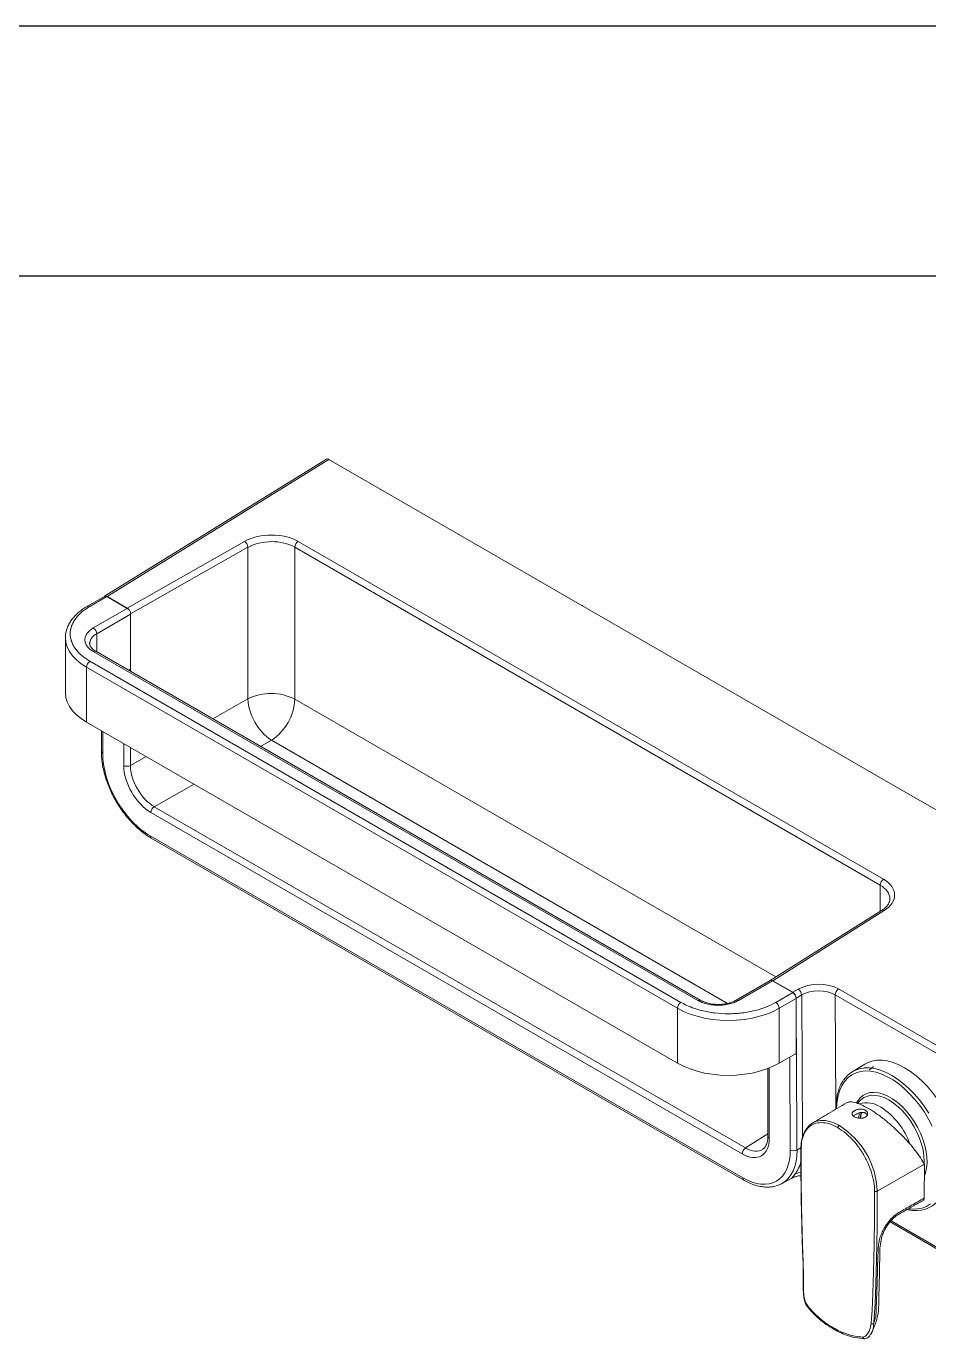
# Model space of a CAD drawing. Extents: x 14808 to 20058, y -13198 to -11680.
# Drawn here: x 16251.6 to 16345.6, y -11816.8 to -11680.2 of the extents above; entities that cross this region are included whole.
import ezdxf

# ---------------------------------------------------------------- set-up
doc = ezdxf.new("R2010")
doc.units = 0
doc.header["$LTSCALE"] = 7
doc.header["$MEASUREMENT"] = 0
doc.layers.get('0').update_dxf_attribs({"color": 2, "linetype": 'CONTINUOUS'})
doc.layers.add('TXT', color=4, linetype='CONTINUOUS')

# ---------------------------------------------------------------- blocks, each defined once
blk = doc.blocks.new('BORDER')
blk.add_line((1, 1), (0, 1))

msp = doc.modelspace()

# ---------------------------------------------------------------- linework, layer by layer
at = {"color": 2, "linetype": 'Continuous', "lineweight": 15}
msp.add_line((15647.56, -11680.18), (16487.56, -11680.18), dxfattribs=at)
at = {"color": 7, "linetype": 'Continuous', "lineweight": 15}
for p, q in [((16282.88, -11725.25), (16259.78, -11739.53)), ((16283.14, -11725.27), (16260.03, -11739.55)), ((16342.79, -11759.71), (16283.14, -11725.27)), ((16262.12, -11740.76), (16274.35, -11733.82)), ((16274.7, -11734.43), (16262.49, -11741.36)), ((16274.7, -11750.21), (16274.7, -11734.43)), ((16340.51, -11769.59), (16279.58, -11734.42)), ((16279.58, -11734.42), (16279.58, -11750.25)), ((16279.93, -11733.81), (16340.86, -11768.98)), ((16259.77, -11739.54), (16258, -11740.56)), ((16260.02, -11739.56), (16258.25, -11740.58)), ((16262.14, -11740.79), (16260.02, -11739.56)), ((16260.03, -11739.55), (16262.12, -11740.76)), ((16258.6, -11742.83), (16262.14, -11740.79)), ((16309.11, -11740.26), (16309.1, -11740.26)), ((16309.53, -11740.5), (16309.5, -11740.47)), ((16262.49, -11741.4), (16258.96, -11743.44)), ((16262.49, -11747.12), (16262.49, -11741.4)), ((16255.7, -11743.85), (16255.7, -11743.8)), ((16255.7, -11743.85), (16255.7, -11749.56)), ((16258.96, -11743.44), (16258.96, -11745.31)), ((16258.6, -11745.28), (16321.54, -11781.61)), ((16321.79, -11781.58), (16258.85, -11745.25)), ((16258.25, -11746.3), (16319.77, -11781.81)), ((16319.42, -11782.42), (16257.9, -11746.91)), ((16257.9, -11746.91), (16257.9, -11752.63)), ((16262.29, -11747.23), (16262.49, -11747.12)), ((16262.48, -11747.13), (16262.47, -11747.13)), ((16262.47, -11747.13), (16262.47, -11747.34)), ((16271.04, -11752.29), (16274.7, -11750.21)), ((16279.58, -11750.25), (16329.67, -11779.16)), ((16257.9, -11752.63), (16319.42, -11788.14)), ((16259.45, -11753.52), (16259.44, -11755.65)), ((16259.6, -11753.61), (16259.58, -11755.86)), ((16261.77, -11757.15), (16261.77, -11754.86)), ((16277.15, -11754.51), (16276.01, -11755.16)), ((16324.62, -11781.92), (16277.15, -11754.51)), ((16262.47, -11755.26), (16262.47, -11757.15)), ((16262.47, -11757.15), (16264.12, -11756.22)), ((16269.09, -11759.09), (16264.94, -11761.44)), ((16375.05, -11778.33), (16342.79, -11759.71)), ((16264.94, -11761.44), (16326.5, -11796.97)), ((16326.15, -11797.58), (16264.6, -11762.04)), ((16264.53, -11764.47), (16326.21, -11800.08)), ((16264.64, -11764.7), (16326.32, -11800.31)), ((16340.51, -11772.34), (16340.51, -11769.59)), ((16340.67, -11772.24), (16329.08, -11779.53)), ((16340.93, -11772.26), (16329.33, -11779.56)), ((16329.06, -11779.54), (16325.53, -11781.58)), ((16329.31, -11779.57), (16325.78, -11781.61)), ((16331.44, -11780.79), (16329.31, -11779.57)), ((16329.33, -11779.56), (16331.42, -11780.76)), ((16329.67, -11781.81), (16331.44, -11780.79)), ((16331.42, -11780.76), (16331.99, -11780.43)), ((16336.2, -11780.41), (16365.04, -11797.06)), ((16331.79, -11781.4), (16330.02, -11782.42)), ((16332.35, -11781.04), (16331.79, -11781.36)), ((16331.79, -11781.4), (16331.79, -11787.12)), ((16332.43, -11795.88), (16332.35, -11781.04)), ((16364.69, -11797.67), (16335.85, -11781.02)), ((16335.85, -11781.02), (16335.92, -11792.64)), ((16319.42, -11782.42), (16319.42, -11788.14)), ((16330.02, -11782.42), (16330.02, -11788.14)), ((16331.79, -11783.9), (16331.81, -11787.15)), ((16330.02, -11788.14), (16331.79, -11787.12)), ((16331.16, -11797.18), (16331.1, -11787.52)), ((16331.77, -11787.13), (16331.81, -11787.15)), ((16331.8, -11787.15), (16331.86, -11797.18)), ((16331.81, -11787.15), (16331.8, -11787.15)), ((16328.83, -11788.7), (16328.83, -11795.74)), ((16328.98, -11788.64), (16328.98, -11795.95)), ((16338.93, -11788.24), (16337.62, -11789.03)), ((16338.38, -11792.08), (16338.16, -11792.34)), ((16338.56, -11793.45), (16338.58, -11793.27)), ((16326.5, -11796.97), (16328.83, -11795.5)), ((16331.86, -11797.18), (16332.26, -11796.97)), ((16340.22, -11801.45), (16345.12, -11798.67)), ((16345.12, -11798.67), (16345.1, -11802.2)), ((16330.24, -11800.7), (16331.33, -11800.11)), ((16341.55, -11804.67), (16348.5, -11808.68)), ((16341.65, -11804.56), (16348.49, -11808.5))]:
    msp.add_line(p, q, dxfattribs=at)
at = {"color": 7, "linetype": 'Continuous', "lineweight": 15, "flags": 128}
for points in [[(16257.9, -11746.91), (16257.34, -11746.55), (16256.85, -11746.15), (16256.44, -11745.73), (16256.12, -11745.28), (16255.89, -11744.81), (16255.75, -11744.33), (16255.7, -11743.85)], [(16255.7, -11749.56), (16255.75, -11750.05), (16255.89, -11750.53), (16256.12, -11750.99), (16256.44, -11751.44), (16256.85, -11751.87), (16257.34, -11752.26), (16257.9, -11752.63)], [(16330.02, -11782.42), (16329.39, -11782.75), (16328.71, -11783.03), (16327.97, -11783.26), (16327.2, -11783.45), (16326.39, -11783.58), (16325.56, -11783.66), (16324.72, -11783.69), (16323.88, -11783.66), (16323.05, -11783.58), (16322.24, -11783.45), (16321.46, -11783.26), (16320.73, -11783.03), (16320.04, -11782.75), (16319.42, -11782.42)], [(16319.42, -11788.14), (16320.04, -11788.46), (16320.73, -11788.74), (16321.46, -11788.98), (16322.24, -11789.17), (16323.05, -11789.3), (16323.88, -11789.38), (16324.72, -11789.41), (16325.56, -11789.38), (16326.39, -11789.3), (16327.2, -11789.17), (16327.97, -11788.98), (16328.71, -11788.74), (16329.39, -11788.46), (16330.02, -11788.14)], [(16345.94, -11794.7), (16345.55, -11793.96), (16345.12, -11793.24), (16344.64, -11792.56), (16344.13, -11791.92), (16343.59, -11791.32), (16343.03, -11790.78), (16342.45, -11790.3), (16341.86, -11789.89), (16341.26, -11789.55), (16340.68, -11789.28), (16340.1, -11789.09), (16339.53, -11788.98), (16338.99, -11788.95), (16338.48, -11789.01), (16338.01, -11789.14), (16337.57, -11789.35), (16337.18, -11789.64), (16336.84, -11790.01), (16336.55, -11790.44), (16336.32, -11790.94), (16336.15, -11791.49), (16336.04, -11792.1), (16335.99, -11792.76), (16335.99, -11792.85)], [(16338.78, -11788.65), (16338.86, -11788.64), (16339.4, -11788.63), (16339.96, -11788.71), (16340.54, -11788.86), (16341.13, -11789.1), (16341.74, -11789.41), (16342.34, -11789.79), (16342.93, -11790.24), (16343.51, -11790.76), (16344.07, -11791.33), (16344.61, -11791.96), (16345.11, -11792.63), (16345.58, -11793.33)], [(16338.93, -11788.24), (16339.2, -11788.1), (16339.67, -11787.93), (16340.18, -11787.84), (16340.72, -11787.83), (16341.28, -11787.91), (16341.86, -11788.07), (16342.46, -11788.3), (16343.06, -11788.61)], [(16343.06, -11788.61), (16343.67, -11789), (16344.26, -11789.45), (16344.85, -11789.97), (16345.41, -11790.54), (16345.95, -11791.17), (16346.46, -11791.84), (16346.93, -11792.55), (16347.35, -11793.29), (16347.73, -11794.06), (16348.06, -11794.83), (16348.34, -11795.61), (16348.55, -11796.39), (16348.71, -11797.15), (16348.8, -11797.89), (16348.84, -11798.61), (16348.8, -11799.29), (16348.71, -11799.92), (16348.55, -11800.51), (16348.34, -11801.03), (16348.06, -11801.5), (16347.73, -11801.89), (16347.35, -11802.21), (16347.09, -11802.37)], [(16338.06, -11792.29), (16338.15, -11792.12), (16338.41, -11791.78), (16338.71, -11791.51), (16339.07, -11791.32), (16339.46, -11791.21), (16339.89, -11791.18), (16340.35, -11791.23), (16340.83, -11791.36), (16341.31, -11791.57), (16341.81, -11791.85), (16342.3, -11792.21), (16342.77, -11792.63), (16343.23, -11793.11), (16343.66, -11793.63), (16344.06, -11794.2), (16344.41, -11794.8), (16344.72, -11795.42), (16344.97, -11796.06), (16345.17, -11796.7), (16345.31, -11797.32), (16345.39, -11797.93), (16345.41, -11798.51), (16345.36, -11799.05), (16345.25, -11799.54), (16345.13, -11799.88)], [(16341.43, -11791.97), (16340.95, -11791.73), (16340.48, -11791.57), (16340.02, -11791.49), (16339.59, -11791.48), (16339.19, -11791.56), (16338.83, -11791.72), (16338.51, -11791.95), (16338.38, -11792.08)], [(16345.09, -11798.79), (16345.11, -11798.34), (16345.08, -11797.77), (16344.98, -11797.17), (16344.83, -11796.56), (16344.61, -11795.94), (16344.35, -11795.32), (16344.03, -11794.72), (16343.67, -11794.14), (16343.27, -11793.6), (16342.84, -11793.11), (16342.38, -11792.67), (16341.91, -11792.29), (16341.43, -11791.97)], [(16336.29, -11794.64), (16335.77, -11794.38), (16335.27, -11794.2), (16334.78, -11794.11), (16334.32, -11794.11), (16333.89, -11794.19), (16333.5, -11794.36), (16333.17, -11794.61), (16332.88, -11794.94), (16332.87, -11794.96)], [(16338.29, -11793.85), (16338.35, -11793.37), (16338.37, -11793.28)], [(16332.25, -11799.49), (16332.02, -11799.54), (16331.65, -11799.69)], [(16343.53, -11803.3), (16343.86, -11803.33), (16344.39, -11803.32), (16344.88, -11803.23), (16345.34, -11803.05), (16345.75, -11802.8)]]:
    msp.add_lwpolyline(points, dxfattribs=at)
at = {"color": 7, "linetype": 'Continuous', "lineweight": 15}
for centre, radius, start, end in [((16273.9, -11734.48), 0.799, 3.4643, 55.9521), ((16280.35, -11734.45), 0.77, 123.2297, 177.3477), ((16259.87, -11739.77), 0.251, 54.3824, 114.3071), ((16258.1, -11740.79), 0.252, 54.4398, 113.6507), ((16261.73, -11741.43), 0.768, 2.6055, 57.3945), ((16259.45, -11744.57), 1.23, 113.6636, 175.3447), ((16258.19, -11743.48), 0.768, 2.6055, 57.3945), ((16258.75, -11745.48), 0.251, 65.6929, 125.6176), ((16258.66, -11746.95), 0.768, 122.6055, 177.3945), ((16277.1, -11755.02), 5.38, 62.5488, 116.5853), ((16280.26, -11749.89), 5.57, 183.3317, 236.0847), ((16274.22, -11750.01), 5.37, 303.1002, 357.4771), ((16259.69, -11755.63), 0.249, 184.6987, 245.8191), ((16262.12, -11756.46), 0.771, 242.6784, 296.4556), ((16265.37, -11762.08), 0.77, 123.2297, 177.3477), ((16264.78, -11764.5), 0.247, 173.763, 234.9248), ((16341.28, -11769.63), 0.77, 123.2297, 177.3477), ((16340.79, -11772.46), 0.247, 54.0328, 117.7921), ((16329.17, -11779.77), 0.251, 54.3824, 114.3071), ((16331.02, -11781.44), 0.768, 2.6055, 57.3945), ((16331.55, -11781.09), 0.794, 3.7652, 56.4658), ((16336.62, -11781.06), 0.77, 123.2297, 177.3477), ((16320.18, -11782.46), 0.768, 122.6055, 177.3945), ((16321.68, -11781.8), 0.239, 63.2155, 127.3359), ((16325.63, -11781.8), 0.239, 52.6464, 116.9639), ((16329.25, -11782.46), 0.768, 2.6055, 57.3945), ((16339.09, -11791.47), 2.84, 96.4313, 146.8129), ((16339.13, -11794.8), 2.54, 54.8917, 107.9177), ((16336.52, -11799.06), 7.53, 19.2947, 57.2845), ((16342.08, -11794.01), 3.61, 167.9322, 177.7843), ((16329.07, -11795.73), 0.24, 184.1645, 247.1557), ((16331.68, -11801.84), 8.55, 2.6055, 57.3945), ((16326.92, -11797.62), 0.77, 123.2297, 177.3477), ((16331.51, -11796.49), 0.775, 243.0675, 296.822), ((16332.51, -11802.28), 2.46, 95.5098, 118.7327), ((16326.46, -11800.11), 0.247, 173.7657, 234.896), ((16344.37, -11800.62), 2.85, 272.4902, 323.2071)]:
    msp.add_arc(centre, radius, start, end, dxfattribs=at)
for centre, major_axis, ratio, start_param, end_param in [((16283.14, -11725.68), (-0.25, 0.433), 0.577207, 5.498022, 6.300574), ((16277.1, -11735.5), (4, 0.06), 0.587275, 0.776363, 2.320979), ((16277.11, -11735.9), (3.5, 0.06), 0.588686, 0.775021, 2.319637), ((16260.03, -11739.96), (-0.25, 0.433), 0.577207, 5.498022, 6.392209), ((16262.12, -11741.16), (-0.25, 0.433), 0.577645, 4.673341, 5.497449), ((16264.53, -11758.76), (-3.5, 6.06), 0.577559, 0.778648, 2.35612), ((16264.6, -11758.78), (-2, 3.46), 0.577645, 0.785517, 2.355857), ((16264.95, -11758.57), (-1.75, 3.03), 0.581318, 0.784829, 2.355169), ((16338.04, -11771.08), (3.5, 0.06), 0.588686, 6.275769, 7.058206), ((16338.03, -11770.67), (4, 0.06), 0.587275, 5.514932, 7.059548), ((16329.33, -11779.96), (-0.25, 0.433), 0.577118, 5.497907, 6.304994), ((16331.42, -11781.17), (-0.25, 0.433), 0.577556, 4.603532, 5.497719), ((16334.08, -11781.68), (3, 0.05), 0.587347, 0.776447, 2.32979), ((16334.08, -11782.08), (2.5, 0.04), 0.590159, 0.775284, 2.328628), ((16331.46, -11786.95), (0.5, 0.008), 0.587347, 5.007936, 5.471383), ((16341.65, -11796.09), (-2.23, 3.95), 0.579697, 0.497237, 0.687745), ((16326.15, -11794.31), (-2, 3.47), 0.577118, 2.356314, 3.926653), ((16326.21, -11794.36), (-3.5, 6.06), 0.577204, 2.356427, 3.933899), ((16326.5, -11794.11), (-1.74, 3.04), 0.576313, 2.359362, 3.176105), ((16326.57, -11794.16), (-3.74, 6.5), 0.577222, 3.125249, 3.935066), ((16327.11, -11793.87), (-3.82, 6.46), 0.577071, 3.362484, 3.67511), ((16326.57, -11794.16), (-3.74, 6.5), 0.577222, 3.102859, 3.125249)]:
    msp.add_ellipse(centre, major_axis=major_axis, ratio=ratio, start_param=start_param, end_param=end_param, dxfattribs=at)
for points, knots in [([(16258, -11740.56), (16257.97, -11740.58), (16257.76, -11740.69), (16257.44, -11740.91), (16257.03, -11741.23), (16256.68, -11741.57), (16256.37, -11741.94), (16256.11, -11742.33), (16255.91, -11742.75), (16255.77, -11743.18), (16255.7, -11743.53), (16255.71, -11743.74), (16255.71, -11743.79)], [0, 0, 0, 0, 0.027072, 0.140257, 0.254242, 0.36891, 0.484224, 0.60023, 0.717117, 0.835338, 0.955729, 1, 1, 1, 1]), ([(16258.25, -11740.58), (16258.06, -11740.7), (16257.66, -11740.95), (16257.17, -11741.37), (16256.79, -11741.8), (16256.52, -11742.22), (16256.27, -11742.75), (16256.18, -11743.3), (16256.22, -11743.86), (16256.34, -11744.27), (16256.52, -11744.67), (16256.84, -11745.16), (16257.38, -11745.74), (16257.96, -11746.11), (16258.25, -11746.3)], [0, 0, 0, 0, 0.077656, 0.157721, 0.240041, 0.304387, 0.368745, 0.500012, 0.565727, 0.631454, 0.6958, 0.760158, 0.883566, 1, 1, 1, 1]), ([(16258.6, -11745.28), (16258.48, -11745.2), (16258.23, -11745.04), (16257.95, -11744.74), (16257.77, -11744.41), (16257.7, -11744.05), (16257.77, -11743.7), (16257.95, -11743.37), (16258.23, -11743.07), (16258.48, -11742.91), (16258.6, -11742.83)], [0, 0, 0, 0, 0.116516, 0.240011, 0.368641, 0.5, 0.631359, 0.759989, 0.883484, 1, 1, 1, 1]), ([(16258.86, -11745.25), (16258.83, -11745.24), (16258.73, -11745.18), (16258.58, -11745.07), (16258.43, -11744.93), (16258.32, -11744.79), (16258.25, -11744.64), (16258.22, -11744.54), (16258.23, -11744.48), (16258.23, -11744.46)], [0, 0, 0, 0, 0.056663, 0.221488, 0.387813, 0.557566, 0.736003, 0.935269, 1, 1, 1, 1]), ([(16259.44, -11755.65), (16259.44, -11755.77), (16259.44, -11756.1), (16259.49, -11756.67), (16259.6, -11757.36), (16259.77, -11758.06), (16260, -11758.77), (16260.27, -11759.47), (16260.59, -11760.17), (16260.96, -11760.84), (16261.36, -11761.5), (16261.8, -11762.12), (16262.28, -11762.71), (16262.78, -11763.25), (16263.3, -11763.75), (16263.85, -11764.19), (16264.29, -11764.5), (16264.56, -11764.65), (16264.64, -11764.7)], [0, 0, 0, 0, 0.0356, 0.102707, 0.169744, 0.236691, 0.303545, 0.370317, 0.437032, 0.503715, 0.570395, 0.637096, 0.703844, 0.770669, 0.837601, 0.904664, 0.971876, 1, 1, 1, 1]), ([(16341.53, -11771.03), (16341.53, -11771.05), (16341.54, -11771.15), (16341.5, -11771.32), (16341.38, -11771.58), (16341.2, -11771.82), (16340.96, -11772.05), (16340.76, -11772.18), (16340.67, -11772.24)], [0, 0, 0, 0, 0.038701, 0.264088, 0.452793, 0.65404, 0.846988, 1, 1, 1, 1]), ([(16319.77, -11781.81), (16319.98, -11781.92), (16320.4, -11782.15), (16321.13, -11782.44), (16321.87, -11782.66), (16322.6, -11782.81), (16323.52, -11782.95), (16324.48, -11783.01), (16325.44, -11782.98), (16326.15, -11782.92), (16326.84, -11782.81), (16327.7, -11782.62), (16328.7, -11782.32), (16329.35, -11781.98), (16329.67, -11781.81)], [0, 0, 0, 0, 0.077656, 0.157721, 0.240041, 0.304387, 0.368745, 0.500012, 0.565727, 0.631454, 0.6958, 0.760158, 0.883566, 1, 1, 1, 1]), ([(16325.78, -11781.61), (16325.64, -11781.68), (16325.36, -11781.82), (16324.85, -11781.98), (16324.27, -11782.09), (16323.66, -11782.13), (16323.04, -11782.09), (16322.47, -11781.98), (16321.95, -11781.82), (16321.67, -11781.68), (16321.54, -11781.61)], [0, 0, 0, 0, 0.116516, 0.240011, 0.368641, 0.5, 0.631359, 0.759989, 0.883484, 1, 1, 1, 1]), ([(16323.66, -11782.02), (16323.51, -11782.02), (16323.3, -11782.01), (16322.99, -11781.98), (16322.74, -11781.93), (16322.46, -11781.86), (16322.19, -11781.77), (16321.96, -11781.68), (16321.84, -11781.61), (16321.79, -11781.58)], [0, 0, 0, 0, 0.212883, 0.299462, 0.441634, 0.586889, 0.739961, 0.896436, 1, 1, 1, 1]), ([(16325.52, -11781.58), (16325.47, -11781.61), (16325.33, -11781.69), (16325.07, -11781.8), (16324.77, -11781.89), (16324.49, -11781.95), (16324.21, -11781.99), (16323.94, -11782.02), (16323.75, -11782.02), (16323.66, -11782.02)], [0, 0, 0, 0, 0.119556, 0.294254, 0.460605, 0.614008, 0.730729, 0.863116, 1, 1, 1, 1]), ([(16339.83, -11788.5), (16339.79, -11788.53), (16339.67, -11788.62), (16339.52, -11788.73), (16339.41, -11788.82), (16339.38, -11788.84)], [0, 0, 0, 0, 0.27859, 0.767959, 1, 1, 1, 1]), ([(16336.66, -11789.97), (16336.58, -11790.1), (16336.41, -11790.37), (16336.21, -11790.86), (16336.05, -11791.42), (16335.95, -11792.02), (16335.91, -11792.52), (16335.92, -11792.83), (16335.92, -11792.92)], [0, 0, 0, 0, 0.168793, 0.356505, 0.545484, 0.735372, 0.925784, 1, 1, 1, 1]), ([(16337.02, -11792.27), (16336.39, -11792.64), (16335.22, -11793.34), (16334.04, -11794.04), (16333.48, -11794.38)], [0, 0, 0, 0, 0.529191, 1, 1, 1, 1]), ([(16345.12, -11798.67), (16344.99, -11798.45), (16344.74, -11797.99), (16344.18, -11797.22), (16343.52, -11796.42), (16342.76, -11795.61), (16341.92, -11794.81), (16341.04, -11794.05), (16340.14, -11793.38), (16339.28, -11792.83), (16338.5, -11792.43), (16337.84, -11792.2), (16337.33, -11792.14), (16337.12, -11792.23), (16337.03, -11792.27)], [0, 0, 0, 0, 0.0841695, 0.1683369, 0.2524961, 0.336645, 0.4207767, 0.5048924, 0.5889942, 0.6730868, 0.7571794, 0.8412812, 0.9253969, 1, 1, 1, 1]), ([(16337.83, -11793.72), (16337.8, -11793.7), (16337.74, -11793.66), (16337.67, -11793.6), (16337.62, -11793.53), (16337.6, -11793.46), (16337.59, -11793.39), (16337.61, -11793.32), (16337.65, -11793.25), (16337.71, -11793.18), (16337.8, -11793.12), (16337.9, -11793.06), (16338.01, -11793.01), (16338.13, -11792.97), (16338.26, -11792.94), (16338.4, -11792.93), (16338.54, -11792.92), (16338.67, -11792.94), (16338.8, -11792.96), (16338.91, -11793), (16339.01, -11793.06), (16339.09, -11793.12), (16339.16, -11793.2), (16339.2, -11793.28), (16339.22, -11793.36), (16339.22, -11793.45), (16339.19, -11793.54), (16339.14, -11793.62), (16339.08, -11793.7), (16338.99, -11793.76), (16338.88, -11793.81), (16338.77, -11793.85), (16338.64, -11793.87), (16338.51, -11793.88), (16338.37, -11793.88), (16338.23, -11793.86), (16338.1, -11793.83), (16337.96, -11793.79), (16337.88, -11793.75), (16337.83, -11793.72)], [0, 0, 0, 0, 0.026299, 0.053366, 0.079664, 0.106717, 0.133161, 0.160368, 0.186884, 0.21418, 0.240499, 0.267592, 0.29375, 0.32066, 0.346968, 0.374025, 0.400589, 0.427924, 0.454459, 0.48178, 0.508023, 0.535035, 0.561147, 0.588004, 0.614334, 0.641412, 0.667993, 0.695348, 0.721857, 0.74915, 0.775387, 0.802389, 0.828566, 0.855491, 0.881881, 0.909028, 0.935554, 0.962857, 1, 1, 1, 1]), ([(16332.28, -11797.07), (16332.3, -11796.76), (16332.34, -11796.13), (16332.62, -11795.37), (16333.06, -11794.78), (16333.65, -11794.41), (16334.39, -11794.29), (16335.22, -11794.41), (16335.81, -11794.7), (16336.1, -11794.85)], [0, 0, 0, 0, 0.140013, 0.280029, 0.420043, 0.560055, 0.706709, 0.853366, 1, 1, 1, 1]), ([(16339.18, -11793.58), (16339.17, -11793.55), (16339.15, -11793.49), (16339.08, -11793.42), (16339, -11793.35), (16338.9, -11793.3), (16338.79, -11793.27), (16338.68, -11793.26), (16338.56, -11793.27), (16338.43, -11793.28), (16338.3, -11793.32), (16338.17, -11793.37), (16338.04, -11793.44), (16337.92, -11793.52), (16337.83, -11793.59), (16337.79, -11793.64), (16337.78, -11793.65)], [0, 0, 0, 0, 0.059877, 0.134996, 0.212668, 0.282141, 0.353676, 0.422616, 0.493344, 0.566494, 0.641457, 0.720679, 0.801987, 0.884993, 0.970467, 1, 1, 1, 1]), ([(16338.57, -11793.27), (16338.52, -11793.41), (16338.46, -11793.6), (16338.46, -11793.83), (16338.47, -11793.88)], [0, 0, 0, 0, 0.7868009, 1, 1, 1, 1]), ([(16328.83, -11795.74), (16328.83, -11795.81), (16328.83, -11796.01), (16328.78, -11796.31), (16328.69, -11796.61), (16328.57, -11796.85), (16328.43, -11797.02), (16328.33, -11797.08), (16328.29, -11797.11)], [0, 0, 0, 0, 0.099151, 0.288335, 0.477257, 0.667527, 0.863299, 1, 1, 1, 1]), ([(16332.93, -11794.9), (16332.88, -11794.94), (16332.71, -11795.13), (16332.5, -11795.59), (16332.3, -11796.25), (16332.27, -11796.75), (16332.25, -11797.01)], [0, 0, 0, 0, 0.096906, 0.398693, 0.699807, 1, 1, 1, 1]), ([(16336.29, -11794.64), (16336.27, -11794.64), (16336.24, -11794.66), (16336.19, -11794.7), (16336.14, -11794.75), (16336.11, -11794.81), (16336.11, -11794.83), (16336.1, -11794.85)], [0, 0, 0, 0, 0.166238, 0.427684, 0.71066, 0.851396, 1, 1, 1, 1]), ([(16339.94, -11801.49), (16339.93, -11801.16), (16339.89, -11800.49), (16339.6, -11799.4), (16339.16, -11798.31), (16338.56, -11797.25), (16337.83, -11796.27), (16336.99, -11795.43), (16336.4, -11795.04), (16336.1, -11794.85)], [0, 0, 0, 0, 0.140013, 0.280029, 0.420043, 0.560055, 0.706709, 0.853366, 1, 1, 1, 1]), ([(16332.35, -11796.91), (16332.33, -11796.92), (16332.29, -11796.95), (16332.25, -11797), (16332.25, -11797.04), (16332.27, -11797.06), (16332.28, -11797.07)], [0, 0, 0, 0, 0.318621, 0.59279, 0.790291, 1, 1, 1, 1]), ([(16332.25, -11797.01), (16332.26, -11797.44), (16332.26, -11798.27), (16332.27, -11799.45), (16332.28, -11800.49), (16332.29, -11801.39), (16332.3, -11802.14), (16332.31, -11802.78), (16332.32, -11803.39), (16332.34, -11804.07), (16332.36, -11804.89), (16332.38, -11805.86), (16332.42, -11806.96), (16332.46, -11808.22), (16332.52, -11809.61), (16332.52, -11810.62), (16332.52, -11811.15)], [0, 0, 0, 0, 0.094165, 0.178253, 0.252265, 0.3162, 0.370059, 0.413842, 0.452488, 0.500343, 0.558321, 0.626422, 0.704646, 0.792992, 0.891463, 1, 1, 1, 1]), ([(16332.54, -11811.21), (16332.54, -11810.6), (16332.53, -11809.39), (16332.45, -11807.62), (16332.4, -11805.85), (16332.34, -11803.49), (16332.29, -11800.56), (16332.29, -11798.23), (16332.28, -11797.07)], [0, 0, 0, 0, 0.124945, 0.249953, 0.374962, 0.49997, 0.749985, 1, 1, 1, 1]), ([(16331.32, -11800.11), (16331.32, -11800.11), (16331.33, -11800.1), (16331.36, -11800.06), (16331.43, -11799.97), (16331.52, -11799.85), (16331.6, -11799.75), (16331.63, -11799.71), (16331.65, -11799.69)], [0, 0, 0, 0, 0.179299, 0.360312, 0.600362, 0.846535, 0.923132, 1, 1, 1, 1]), ([(16331.34, -11800.12), (16331.36, -11800.11), (16331.47, -11800.05), (16331.72, -11799.95), (16332.01, -11799.87), (16332.2, -11799.86), (16332.27, -11799.86)], [0, 0, 0, 0, 0.07276, 0.421213, 0.800353, 1, 1, 1, 1]), ([(16326.32, -11800.31), (16326.42, -11800.36), (16326.7, -11800.52), (16327.18, -11800.74), (16327.74, -11800.92), (16328.3, -11801.03), (16328.83, -11801.06), (16329.34, -11801.01), (16329.78, -11800.91), (16330.03, -11800.79), (16330.14, -11800.74)], [0, 0, 0, 0, 0.074046, 0.214083, 0.35419, 0.493795, 0.632264, 0.768915, 0.903333, 1, 1, 1, 1]), ([(16339.57, -11815.27), (16339.62, -11814.69), (16339.72, -11813.54), (16339.76, -11811.84), (16339.82, -11810.13), (16339.88, -11807.84), (16339.93, -11804.97), (16339.94, -11802.65), (16339.94, -11801.49)], [0, 0, 0, 0, 0.124945, 0.249953, 0.374962, 0.49997, 0.749985, 1, 1, 1, 1]), ([(16339.65, -11816.19), (16339.75, -11815.96), (16339.95, -11815.53), (16340.18, -11814.78), (16340.36, -11813.99), (16340.37, -11813.11), (16340.39, -11812.22), (16340.42, -11811.26), (16340.44, -11810.31), (16340.46, -11809.47), (16340.47, -11808.76), (16340.48, -11808.08), (16340.49, -11807.37), (16340.57, -11806.69), (16340.73, -11806.1), (16340.91, -11805.65), (16341.15, -11805.2), (16341.46, -11804.75), (16341.85, -11804.31), (16342.42, -11803.87), (16343.13, -11803.5), (16344.02, -11802.98), (16344.66, -11802.62), (16345, -11802.43)], [0, 0, 0, 0, 0.041721, 0.078491, 0.137773, 0.192341, 0.251703, 0.316811, 0.382713, 0.438367, 0.483398, 0.522736, 0.570251, 0.623817, 0.650043, 0.676533, 0.70337, 0.730707, 0.762108, 0.799191, 0.856731, 0.923614, 1, 1, 1, 1]), ([(16340.22, -11801.45), (16340.22, -11802.12), (16340.22, -11803.45), (16340.2, -11805.43), (16340.17, -11807.4), (16340.12, -11809.37), (16340.06, -11811.33), (16340.01, -11813.28), (16339.9, -11814.6), (16339.85, -11815.26)], [0, 0, 0, 0, 0.142867, 0.285735, 0.428603, 0.571471, 0.714338, 0.857206, 1, 1, 1, 1]), ([(16345.1, -11802.2), (16344.88, -11802.32), (16344.44, -11802.56), (16343.8, -11802.93), (16343.15, -11803.3), (16342.51, -11803.65), (16341.94, -11804.05), (16341.49, -11804.52), (16341.15, -11804.97), (16340.86, -11805.45), (16340.62, -11805.96), (16340.45, -11806.48), (16340.35, -11806.98), (16340.32, -11807.45), (16340.27, -11808.38), (16340.25, -11809.74), (16340.2, -11811.2), (16340.16, -11812.29), (16340.13, -11813.01), (16340.11, -11813.72), (16340.09, -11814.45), (16339.93, -11814.99), (16339.85, -11815.26)], [0, 0, 0, 0, 0.050029, 0.10006, 0.150091, 0.200122, 0.249976, 0.281199, 0.312423, 0.343646, 0.37487, 0.406095, 0.437316, 0.468577, 0.499843, 0.62492, 0.749998, 0.800029, 0.850059, 0.90009, 0.950056, 1, 1, 1, 1]), ([(16340.22, -11801.45), (16340.2, -11801.47), (16340.15, -11801.49), (16340.07, -11801.51), (16340, -11801.51), (16339.96, -11801.5), (16339.94, -11801.49)], [0, 0, 0, 0, 0.318621, 0.59279, 0.790291, 1, 1, 1, 1]), ([(16345.1, -11802.2), (16345.1, -11802.24), (16345.09, -11802.32), (16345.05, -11802.39), (16345.01, -11802.41), (16344.99, -11802.42)], [0, 0, 0, 0, 0.39888, 0.798292, 1, 1, 1, 1]), ([(16343.33, -11803.38), (16343.43, -11803.4), (16343.71, -11803.46), (16344.08, -11803.5), (16344.34, -11803.48), (16344.42, -11803.47)], [0, 0, 0, 0, 0.253869, 0.748121, 1, 1, 1, 1]), ([(16332.52, -11811.17), (16332.52, -11811.34), (16332.51, -11811.7), (16332.54, -11812.26), (16332.61, -11812.74), (16332.72, -11813.13), (16332.81, -11813.29), (16332.86, -11813.37)], [0, 0, 0, 0, 0.253594, 0.505091, 0.754308, 0.877951, 1, 1, 1, 1]), ([(16332.52, -11811.15), (16332.52, -11811.16), (16332.52, -11811.18), (16332.53, -11811.2), (16332.54, -11811.21)], [0, 0, 0, 0, 0.32766, 1, 1, 1, 1]), ([(16332.54, -11811.21), (16332.54, -11811.38), (16332.53, -11811.71), (16332.56, -11812.24), (16332.63, -11812.69), (16332.74, -11813.05), (16332.83, -11813.2), (16332.87, -11813.28)], [0, 0, 0, 0, 0.250326, 0.500562, 0.75047, 0.875465, 1, 1, 1, 1]), ([(16332.84, -11813.35), (16333.05, -11813.61), (16333.47, -11814.13), (16334.17, -11814.78), (16334.9, -11815.35), (16335.41, -11815.66), (16335.66, -11815.82)], [0, 0, 0, 0, 0.25098, 0.50105, 0.750578, 1, 1, 1, 1]), ([(16332.87, -11813.28), (16332.86, -11813.3), (16332.85, -11813.33), (16332.85, -11813.36), (16332.86, -11813.37), (16332.86, -11813.37)], [0, 0, 0, 0, 0.4677634, 0.9352059, 1, 1, 1, 1]), ([(16332.87, -11813.28), (16333.07, -11813.53), (16333.47, -11814.03), (16334.15, -11814.66), (16334.85, -11815.21), (16335.35, -11815.52), (16335.6, -11815.67)], [0, 0, 0, 0, 0.25017, 0.500236, 0.750104, 1, 1, 1, 1]), ([(16335.6, -11815.67), (16335.6, -11815.69), (16335.59, -11815.74), (16335.61, -11815.78), (16335.64, -11815.8), (16335.65, -11815.81)], [0, 0, 0, 0, 0.3601, 0.720198, 1, 1, 1, 1]), ([(16335.6, -11815.67), (16335.85, -11815.81), (16336.35, -11816.08), (16337.13, -11816.38), (16337.92, -11816.59), (16338.45, -11816.63), (16338.72, -11816.65)], [0, 0, 0, 0, 0.249896, 0.499764, 0.74983, 1, 1, 1, 1]), ([(16335.63, -11815.8), (16335.84, -11815.92), (16336.29, -11816.17), (16337.05, -11816.48), (16337.93, -11816.75), (16338.56, -11816.8), (16338.89, -11816.83)], [0, 0, 0, 0, 0.202258, 0.435882, 0.70145, 1, 1, 1, 1]), ([(16338.72, -11816.65), (16338.78, -11816.64), (16338.92, -11816.62), (16339.13, -11816.44), (16339.33, -11816.14), (16339.49, -11815.72), (16339.54, -11815.42), (16339.57, -11815.27)], [0, 0, 0, 0, 0.124535, 0.24953, 0.499438, 0.749674, 1, 1, 1, 1]), ([(16338.88, -11816.83), (16338.95, -11816.82), (16339.11, -11816.79), (16339.41, -11816.59), (16339.55, -11816.36), (16339.65, -11816.2)], [0, 0, 0, 0, 0.201744, 0.43587, 1, 1, 1, 1]), ([(16339.85, -11815.26), (16339.83, -11815.27), (16339.79, -11815.29), (16339.72, -11815.29), (16339.64, -11815.29), (16339.59, -11815.28), (16339.57, -11815.27)], [0, 0, 0, 0, 0.250288, 0.500406, 0.75032, 1, 1, 1, 1]), ([(16339.59, -11816.25), (16339.62, -11816.22), (16339.73, -11816.08), (16339.81, -11815.72), (16339.84, -11815.41), (16339.85, -11815.26)], [0, 0, 0, 0, 0.129368, 0.564579, 1, 1, 1, 1]), ([(16338.72, -11816.65), (16338.72, -11816.68), (16338.74, -11816.73), (16338.78, -11816.79), (16338.83, -11816.83), (16338.86, -11816.83), (16338.88, -11816.83)], [0, 0, 0, 0, 0.25585, 0.511525, 0.767339, 1, 1, 1, 1])]:
    msp.add_open_spline(points, degree=3, knots=knots, dxfattribs=at)
at = {"layer": 'TXT'}
msp.add_line((15685.56, -11706.18), (16465.56, -11706.18), dxfattribs=at)

# ---------------------------------------------------------------- block references
at = {"xscale": 840, "yscale": 594, "zscale": 840}
msp.add_blockref('BORDER', (15647.56, -12274.18), dxfattribs=at)

doc.saveas('drawing.dxf')
